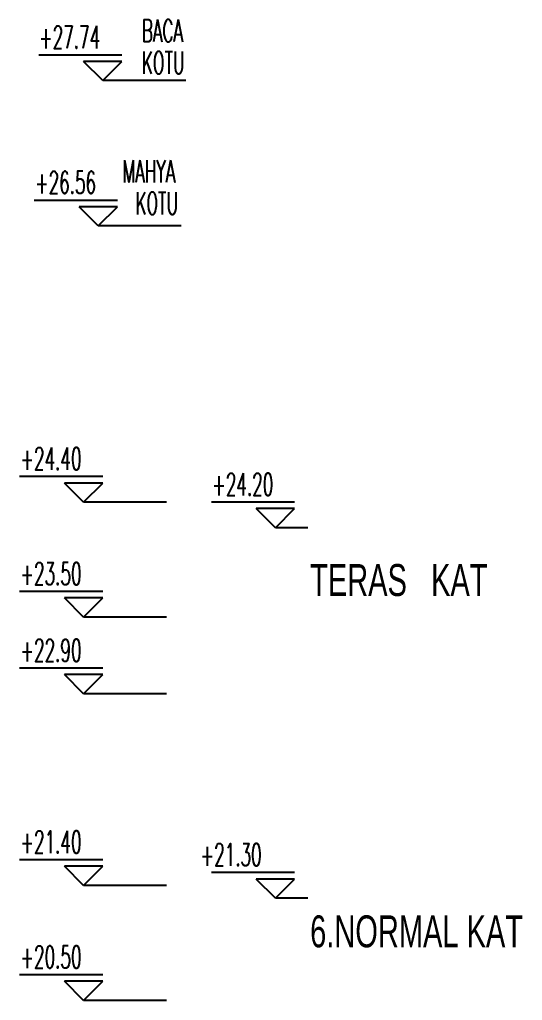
# Model space of a CAD drawing. Extents: x 78 to 306, y -397 to 18.
# Drawn here: x 278.4221 to 278.5008, y -396.4486 to -396.295 of the extents above; entities that cross this region are included whole.
import ezdxf

# ---------------------------------------------------------------- set-up
doc = ezdxf.new("R2010")
doc.units = 0
doc.header["$LTSCALE"] = 0.5
doc.header["$MEASUREMENT"] = 0
doc.layers.add('KAPI', color=1, linetype='CONTINUOUS')
doc.layers.add('OLCU', color=31, linetype='CONTINUOUS')
doc.styles.add('MİMARİ YAZI', font='arial.ttf')
doc.styles.add('OLCU', font='romans.shx', dxfattribs={"width": 0.6, "height": 0.125})

msp = doc.modelspace()

# ---------------------------------------------------------------- linework, layer by layer
at = {"layer": 'OLCU'}
for p, q in [((278.43814, -396.30056), (278.42514, -396.30056)), ((278.43514, -396.30456), (278.43214, -396.30156)), ((278.43814, -396.30156), (278.43214, -396.30156)), ((278.43514, -396.30456), (278.43814, -396.30156)), ((278.44814, -396.30456), (278.43514, -396.30456)), ((278.43743, -396.32331), (278.42443, -396.32331)), ((278.43443, -396.32731), (278.43143, -396.32431)), ((278.43743, -396.32431), (278.43143, -396.32431)), ((278.43443, -396.32731), (278.43743, -396.32431)), ((278.44743, -396.32731), (278.43443, -396.32731)), ((278.43514, -396.36656), (278.42214, -396.36656)), ((278.43214, -396.37056), (278.42914, -396.36756)), ((278.43514, -396.36756), (278.42914, -396.36756)), ((278.43214, -396.37056), (278.43514, -396.36756)), ((278.44514, -396.37056), (278.43214, -396.37056)), ((278.46514, -396.37056), (278.45214, -396.37056)), ((278.46214, -396.37456), (278.45914, -396.37156)), ((278.46514, -396.37156), (278.45914, -396.37156)), ((278.46214, -396.37456), (278.46514, -396.37156)), ((278.46722, -396.37456), (278.46214, -396.37456)), ((278.43514, -396.38456), (278.42214, -396.38456)), ((278.43214, -396.38856), (278.42914, -396.38556)), ((278.43514, -396.38556), (278.42914, -396.38556)), ((278.43214, -396.38856), (278.43514, -396.38556)), ((278.44514, -396.38856), (278.43214, -396.38856)), ((278.43514, -396.39656), (278.42214, -396.39656)), ((278.43214, -396.40056), (278.42914, -396.39756)), ((278.43514, -396.39756), (278.42914, -396.39756)), ((278.43214, -396.40056), (278.43514, -396.39756)), ((278.44514, -396.40056), (278.43214, -396.40056)), ((278.43514, -396.42656), (278.42214, -396.42656)), ((278.43214, -396.43056), (278.42914, -396.42756)), ((278.43514, -396.42756), (278.42914, -396.42756)), ((278.43214, -396.43056), (278.43514, -396.42756)), ((278.46514, -396.42856), (278.45214, -396.42856)), ((278.46214, -396.43256), (278.45914, -396.42956)), ((278.46514, -396.42956), (278.45914, -396.42956)), ((278.46214, -396.43256), (278.46514, -396.42956)), ((278.44514, -396.43056), (278.43214, -396.43056)), ((278.46722, -396.43256), (278.46214, -396.43256)), ((278.43514, -396.44456), (278.42214, -396.44456)), ((278.43214, -396.44856), (278.42914, -396.44556)), ((278.43514, -396.44556), (278.42914, -396.44556)), ((278.43214, -396.44856), (278.43514, -396.44556)), ((278.44514, -396.44856), (278.43214, -396.44856))]:
    msp.add_line(p, q, dxfattribs=at)

# ---------------------------------------------------------------- texts
at = {"layer": 'KAPI', "style": 'MİMARİ YAZI', "width": 0.65}
for s, p in [('TERAS   KAT', (278.46758, -396.38525)), ('6.NORMAL KAT', (278.46758, -396.44025))]:
    msp.add_text(s, height=0.005, dxfattribs=at).set_placement(p)
at = {"layer": 'OLCU', "style": 'OLCU', "width": 0.55}
for s, p in [('+27.74', (278.42516, -396.29951)), ('BACA', (278.44125, -396.29851)), ('KOTU', (278.44125, -396.30351)), ('MAHYA', (278.43823, -396.32051)), ('+26.56', (278.42453, -396.32226)), ('KOTU', (278.44025, -396.32551)), ('+24.40', (278.42225, -396.36551)), ('+24.20', (278.45225, -396.36951)), ('+23.50', (278.42225, -396.38351)), ('+22.90', (278.42225, -396.39551)), ('+21.40', (278.42225, -396.42551)), ('+21.30', (278.45042, -396.42751)), ('+20.50', (278.42225, -396.44351))]:
    msp.add_text(s, height=0.0035, dxfattribs=at).set_placement(p)

doc.saveas('drawing.dxf')
